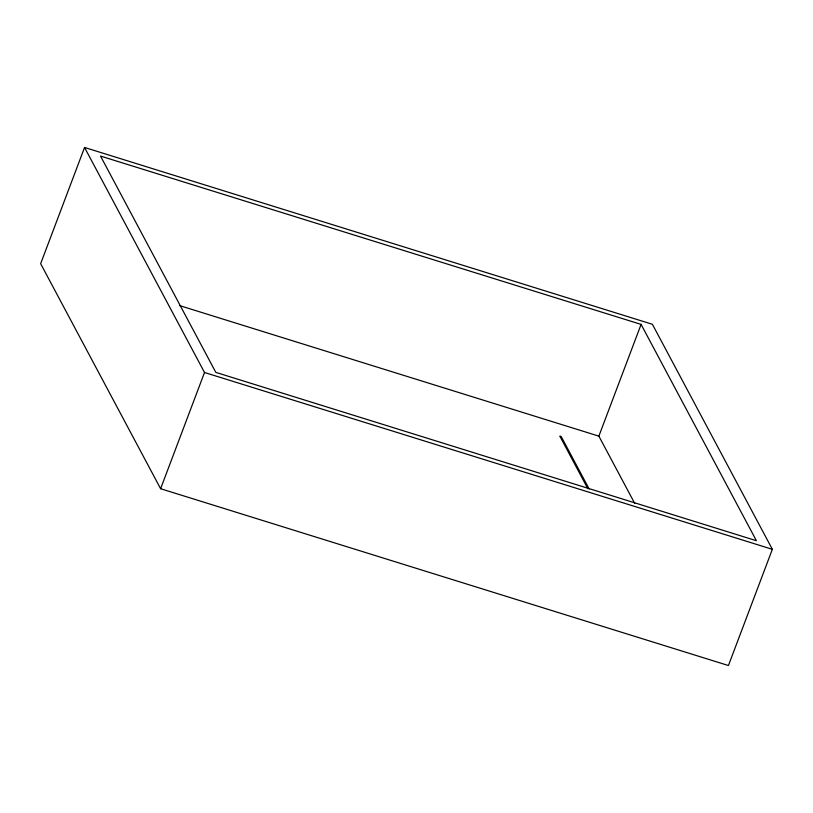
<?xml version="1.0" encoding="UTF-8"?>
<svg xmlns="http://www.w3.org/2000/svg" width="813" height="813" viewBox="0 0 813 813"><rect width="100%" height="100%" fill="white"/><g stroke="black" fill="none" stroke-linecap="round" stroke-linejoin="round"><path stroke-width="1.22" d="M84.562 147.468L40.65 263.686L160.608 488.715L728.438 665.532L772.35 549.314L652.392 324.285L84.562 147.468L204.52 372.496L772.35 549.314M160.608 488.715L204.52 372.496M634.709 503.389L598.866 436.144L641.091 324.397L100.517 156.066L215.821 372.384L756.405 540.716L641.091 324.397M179.49 305.556L598.866 436.144M589.161 488.999L561.173 436.51L559.811 436.093L587.789 488.583"/></g></svg>
